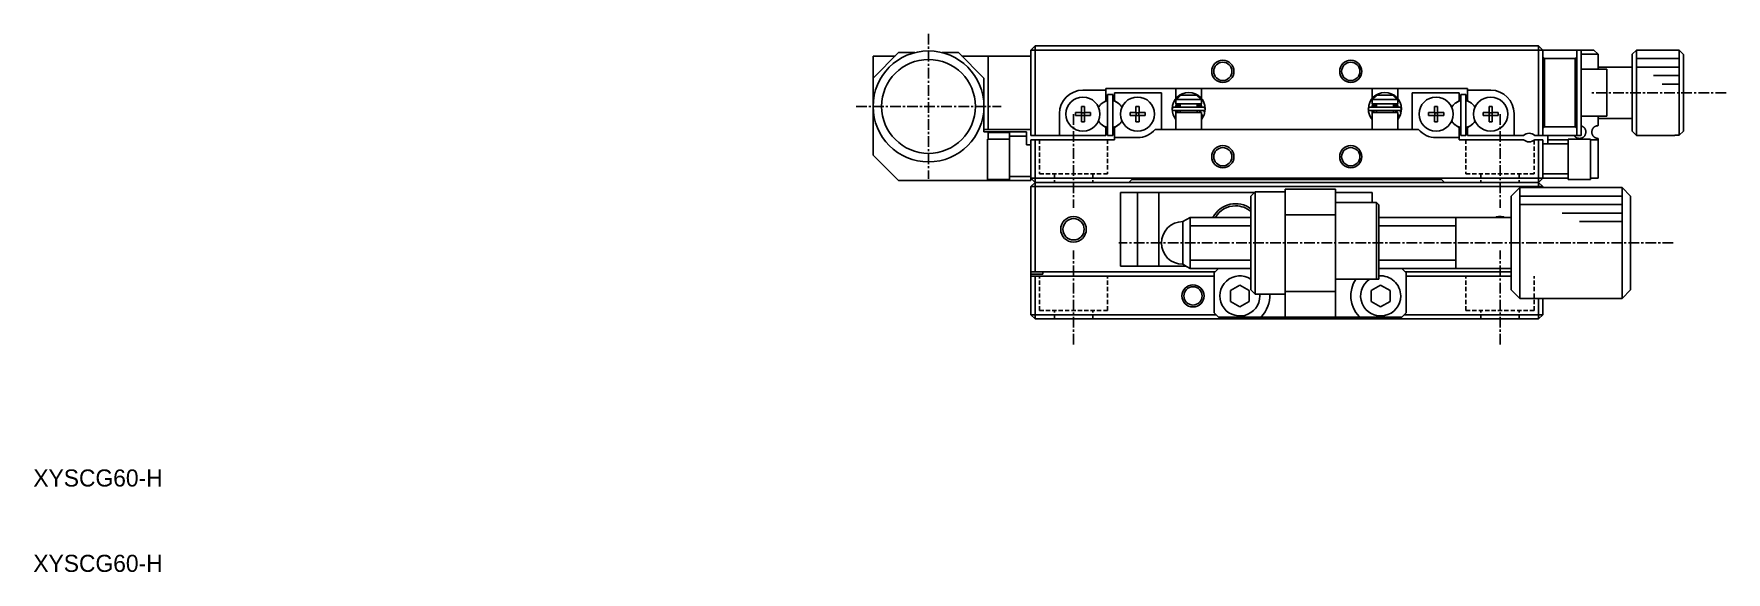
# Model space of a CAD drawing. Extents: x 10 to 405, y 10 to 242.
# Drawn here: x 10.1 to 208.4, y 10 to 73 of the extents above; entities that cross this region are included whole.
import ezdxf

# ---------------------------------------------------------------- set-up
doc = ezdxf.new("R2010")
doc.units = 0
doc.linetypes.add('CENTER', pattern=[2, 1.25, -0.25, 0.25, -0.25])
doc.linetypes.add('DASHED', pattern=[0.75, 0.5, -0.25])
doc.layers.get('0').update_dxf_attribs({"linetype": 'CONTINUOUS'})
doc.layers.add('CENTER', color=1, linetype='CENTER')
doc.styles.get("Standard").update_dxf_attribs({"font": 'FGP教科書体NT-M'})

msp = doc.modelspace()

# ---------------------------------------------------------------- linework, layer by layer
at = {"color": 7, "linetype": 'CONTINUOUS'}
for p, q in [((126.94, 71.13), (127.44, 71.63)), ((127.44, 71.13), (127.44, 71.63)), ((127.44, 71.63), (186.44, 71.63)), ((186.44, 71.13), (186.44, 71.63)), ((186.94, 71.13), (186.44, 71.63)), ((111.44, 70.83), (108.44, 67.83)), ((108.44, 67.83), (108.44, 70.43)), ((111.04, 70.43), (108.44, 70.43)), ((111.44, 70.83), (113.34, 70.83)), ((116.54, 70.83), (118.44, 70.83)), ((121.44, 67.83), (118.44, 70.83)), ((121.94, 70.43), (118.84, 70.43)), ((121.94, 70.43), (121.94, 61.83)), ((126.94, 70.43), (121.94, 70.43)), ((126.94, 71.13), (127.44, 71.13)), ((126.94, 61.13), (126.94, 71.13)), ((127.44, 71.13), (127.44, 61.13)), ((186.44, 71.13), (127.44, 71.13)), ((186.44, 61.13), (186.44, 71.13)), ((186.44, 71.13), (186.94, 71.13)), ((186.94, 71.13), (190.94, 71.13)), ((186.94, 71.13), (186.94, 61.13)), ((186.94, 70.33), (187.14, 70.13)), ((187.14, 70.13), (187.14, 62.13)), ((190.74, 70.13), (187.14, 70.13)), ((190.74, 70.13), (190.94, 70.33)), ((190.74, 62.13), (190.74, 70.13)), ((190.94, 71.13), (190.94, 70.33)), ((190.94, 71.13), (191.44, 71.13)), ((190.94, 70.33), (190.94, 70)), ((190.94, 70), (190.94, 70.33)), ((190.94, 69.13), (190.94, 70)), ((191.44, 71.13), (191.44, 69.13)), ((191.44, 71.13), (192.94, 71.13)), ((193.44, 70.63), (191.44, 70.63)), ((193.44, 70.63), (192.94, 71.13)), ((193.44, 70.63), (193.44, 68.88)), ((197.94, 71.13), (197.44, 70.63)), ((197.44, 61.63), (197.44, 70.63)), ((197.94, 71.13), (197.94, 61.13)), ((202.44, 71.13), (197.94, 71.13)), ((202.44, 71.13), (202.44, 71.11)), ((202.44, 71.11), (202.94, 71.11)), ((202.94, 61.14), (202.94, 71.11)), ((202.94, 71.11), (203.44, 70.61)), ((203.44, 70.61), (203.44, 61.64)), ((108.44, 67.83), (108.44, 64.53)), ((121.44, 64.53), (121.44, 67.83)), ((190.94, 69.13), (190.94, 63.13)), ((191.44, 63.13), (191.44, 69.13)), ((194.44, 68.88), (191.44, 68.88)), ((197.44, 69.13), (193.44, 69.13)), ((194.44, 63.38), (194.44, 68.88)), ((135.74, 66.43), (133.04, 66.43)), ((135.74, 66.63), (178.14, 66.63)), ((135.74, 66.63), (135.74, 66.43)), ((135.74, 66.43), (135.74, 65.18)), ((135.94, 65.93), (135.94, 61.13)), ((136.54, 65.93), (135.94, 65.93)), ((136.54, 61.13), (136.54, 65.93)), ((136.74, 65.18), (136.74, 66.13)), ((136.74, 66.13), (142.24, 66.13)), ((142.24, 61.83), (142.24, 66.13)), ((143.94, 66.63), (143.94, 65.46)), ((144, 65.33), (144.53, 65.83)), ((144.52, 65.83), (144.53, 65.83)), ((144.53, 65.83), (146.37, 65.83)), ((146.37, 65.83), (146.89, 65.33)), ((146.94, 65.46), (146.94, 66.63)), ((166.94, 66.63), (166.94, 65.46)), ((167, 65.33), (167.53, 65.83)), ((167.52, 65.83), (167.53, 65.83)), ((167.53, 65.83), (169.37, 65.83)), ((169.37, 65.83), (169.89, 65.33)), ((169.94, 65.46), (169.94, 66.63)), ((171.64, 61.83), (171.64, 66.13)), ((171.64, 66.13), (177.14, 66.13)), ((177.14, 65.18), (177.14, 66.13)), ((177.34, 65.93), (177.34, 61.13)), ((177.94, 65.93), (177.34, 65.93)), ((177.94, 61.13), (177.94, 65.93)), ((178.14, 66.63), (178.14, 66.43)), ((180.84, 66.43), (178.14, 66.43)), ((178.14, 65.18), (178.14, 66.43)), ((108.44, 64.53), (108.44, 58.83)), ((121.44, 61.53), (121.44, 64.53)), ((130.29, 63.68), (130.29, 61.13)), ((132.16, 63.81), (132.86, 63.81)), ((132.16, 63.45), (132.16, 63.81)), ((132.86, 64.51), (133.22, 64.51)), ((132.86, 63.81), (132.86, 64.51)), ((132.88, 63.79), (132.86, 63.81)), ((132.88, 63.46), (132.88, 63.79)), ((132.88, 63.79), (133.21, 63.79)), ((133.21, 63.79), (133.22, 63.81)), ((133.21, 63.79), (133.21, 63.46)), ((133.22, 64.51), (133.22, 63.81)), ((133.22, 63.81), (133.93, 63.81)), ((133.93, 63.81), (133.93, 63.45)), ((135.74, 65.18), (135.48, 65.03)), ((136.74, 65.18), (137.01, 65.03)), ((138.56, 63.81), (139.26, 63.81)), ((138.56, 63.45), (138.56, 63.81)), ((139.26, 64.51), (139.62, 64.51)), ((139.26, 63.81), (139.26, 64.51)), ((139.28, 63.79), (139.26, 63.81)), ((139.28, 63.46), (139.28, 63.79)), ((139.28, 63.79), (139.61, 63.79)), ((139.61, 63.79), (139.62, 63.81)), ((139.61, 63.79), (139.61, 63.46)), ((139.62, 64.51), (139.62, 63.81)), ((139.62, 63.81), (140.33, 63.81)), ((140.33, 63.81), (140.33, 63.45)), ((143.63, 63.52), (143.63, 63.52)), ((143.63, 63.52), (143.64, 63.52)), ((143.64, 63.52), (143.64, 63.52)), ((143.64, 63.52), (143.64, 63.51)), ((143.64, 63.51), (143.64, 63.51)), ((143.64, 63.51), (143.64, 63.51)), ((143.64, 63.51), (143.64, 63.51)), ((143.64, 63.51), (143.64, 63.51)), ((143.64, 63.51), (143.64, 63.51)), ((143.64, 63.51), (143.64, 63.51)), ((143.64, 63.51), (143.64, 63.5)), ((143.64, 63.5), (143.64, 63.5)), ((143.64, 63.5), (143.64, 63.5)), ((143.64, 63.5), (143.66, 63.46)), ((147.19, 64.42), (143.69, 64.42)), ((143.69, 64.03), (147.19, 64.03)), ((143.9, 64.42), (144.01, 64.83)), ((143.94, 63.83), (143.9, 64.03)), ((144, 65.33), (143.94, 65.33)), ((143.94, 65.33), (143.94, 64.83)), ((143.94, 64.83), (146.94, 64.83)), ((143.94, 64.83), (144.44, 64.83)), ((143.94, 64.64), (143.94, 64.64)), ((143.94, 64.64), (143.94, 64.64)), ((143.94, 64.64), (143.94, 64.64)), ((143.94, 64.64), (143.94, 64.64)), ((143.94, 64.64), (143.94, 64.64)), ((143.94, 64.64), (143.94, 64.64)), ((143.94, 64.64), (143.94, 64.64)), ((143.94, 64.64), (143.94, 64.64)), ((143.94, 64.64), (143.94, 64.63)), ((143.94, 64.63), (144.44, 64.63)), ((146.94, 63.83), (143.94, 63.83)), ((143.94, 63.83), (143.94, 61.83)), ((143.94, 63.81), (143.94, 63.83)), ((146.89, 65.33), (144, 65.33)), ((144.01, 63.84), (144.02, 63.85)), ((144.01, 63.83), (144.01, 63.84)), ((144.02, 63.86), (144.03, 63.88)), ((144.02, 63.85), (144.02, 63.86)), ((144.03, 63.88), (144.04, 63.89)), ((144.04, 63.89), (144.05, 63.9)), ((144.05, 63.9), (144.06, 63.91)), ((144.06, 63.93), (144.07, 63.94)), ((144.06, 63.91), (144.06, 63.93)), ((144.07, 63.94), (144.09, 63.95)), ((144.09, 63.95), (144.1, 63.96)), ((144.1, 63.96), (144.11, 63.97)), ((144.11, 63.97), (144.12, 63.98)), ((144.12, 63.98), (144.13, 63.98)), ((144.13, 63.98), (144.15, 63.99)), ((144.15, 63.99), (144.16, 64)), ((144.16, 64), (144.17, 64)), ((144.17, 64), (144.19, 64.01)), ((144.19, 64.01), (144.2, 64.02)), ((144.2, 64.02), (144.22, 64.02)), ((144.22, 64.02), (144.23, 64.02)), ((144.23, 64.02), (144.24, 64.03)), ((144.24, 64.03), (144.26, 64.03)), ((144.26, 64.03), (144.27, 64.03)), ((144.27, 64.03), (144.29, 64.03)), ((144.29, 64.03), (144.3, 64.03)), ((144.44, 64.83), (146.44, 64.83)), ((146.44, 64.83), (144.44, 64.83)), ((144.44, 64.83), (144.44, 64.42)), ((144.44, 64.03), (144.44, 63.83)), ((146.44, 64.83), (146.94, 64.83)), ((146.44, 64.42), (146.44, 64.83)), ((146.44, 64.63), (146.94, 64.63)), ((146.44, 63.83), (146.44, 64.03)), ((146.59, 64.03), (146.61, 64.03)), ((146.61, 64.03), (146.62, 64.03)), ((146.62, 64.03), (146.64, 64.03)), ((146.64, 64.03), (146.65, 64.02)), ((146.65, 64.02), (146.67, 64.02)), ((146.67, 64.02), (146.68, 64.02)), ((146.68, 64.02), (146.7, 64.01)), ((146.7, 64.01), (146.71, 64.01)), ((146.71, 64.01), (146.72, 64)), ((146.72, 64), (146.74, 63.99)), ((146.74, 63.99), (146.75, 63.99)), ((146.75, 63.99), (146.76, 63.98)), ((146.76, 63.98), (146.78, 63.97)), ((146.78, 63.97), (146.79, 63.96)), ((146.79, 63.96), (146.8, 63.95)), ((146.8, 63.95), (146.81, 63.94)), ((146.81, 63.94), (146.82, 63.93)), ((146.82, 63.93), (146.83, 63.92)), ((146.83, 63.92), (146.84, 63.91)), ((146.84, 63.91), (146.85, 63.9)), ((146.85, 63.9), (146.86, 63.88)), ((146.86, 63.88), (146.86, 63.87)), ((146.86, 63.87), (146.87, 63.86)), ((146.87, 63.86), (146.88, 63.84)), ((146.88, 64.83), (146.99, 64.42)), ((146.88, 63.84), (146.88, 63.83)), ((146.88, 63.83), (146.88, 63.83)), ((146.94, 65.33), (146.89, 65.33)), ((146.94, 65.46), (146.94, 65.46)), ((146.94, 64.83), (146.94, 65.33)), ((146.94, 64.63), (146.94, 64.64)), ((146.94, 64.64), (146.94, 64.64)), ((146.94, 64.64), (146.94, 64.64)), ((146.94, 64.64), (146.94, 64.64)), ((146.94, 64.64), (146.94, 64.64)), ((146.94, 61.83), (146.94, 63.83)), ((146.96, 63.55), (146.94, 63.56)), ((147.23, 63.45), (146.94, 63.55)), ((146.97, 63.55), (146.96, 63.55)), ((146.98, 63.54), (146.97, 63.55)), ((146.99, 63.54), (146.98, 63.54)), ((147.01, 63.53), (146.99, 63.54)), ((147.02, 63.52), (147.01, 63.53)), ((147.04, 63.52), (147.02, 63.52)), ((147.05, 63.51), (147.04, 63.52)), ((147.06, 63.5), (147.05, 63.51)), ((147.08, 63.5), (147.06, 63.5)), ((147.09, 63.49), (147.08, 63.5)), ((147.11, 63.49), (147.09, 63.49)), ((147.12, 63.48), (147.11, 63.49)), ((147.13, 63.48), (147.12, 63.48)), ((147.22, 64.02), (147.22, 64.03)), ((147.24, 63.99), (147.22, 64.02)), ((147.23, 63.46), (147.25, 63.49)), ((147.25, 63.96), (147.24, 63.99)), ((147.25, 63.51), (147.39, 64.2)), ((147.26, 63.93), (147.25, 63.96)), ((147.25, 63.49), (147.26, 63.52)), ((147.27, 63.9), (147.26, 63.93)), ((147.26, 63.52), (147.27, 63.56)), ((147.28, 63.86), (147.27, 63.9)), ((147.27, 63.59), (147.28, 63.62)), ((147.27, 63.56), (147.27, 63.59)), ((147.28, 63.83), (147.28, 63.86)), ((147.29, 63.79), (147.28, 63.83)), ((147.28, 63.66), (147.29, 63.69)), ((147.28, 63.62), (147.28, 63.66)), ((147.29, 63.76), (147.29, 63.79)), ((147.29, 63.73), (147.29, 63.76)), ((147.29, 63.69), (147.29, 63.73)), ((166.63, 63.52), (166.63, 63.52)), ((166.63, 63.52), (166.64, 63.52)), ((166.64, 63.52), (166.64, 63.52)), ((166.64, 63.52), (166.64, 63.51)), ((166.64, 63.51), (166.64, 63.51)), ((166.64, 63.51), (166.64, 63.51)), ((166.64, 63.51), (166.64, 63.51)), ((166.64, 63.51), (166.64, 63.51)), ((166.64, 63.51), (166.64, 63.51)), ((166.64, 63.51), (166.64, 63.51)), ((166.64, 63.51), (166.64, 63.5)), ((166.64, 63.5), (166.64, 63.5)), ((166.64, 63.5), (166.64, 63.5)), ((166.64, 63.5), (166.66, 63.46)), ((170.19, 64.42), (166.69, 64.42)), ((166.69, 64.03), (170.19, 64.03)), ((166.9, 64.42), (167.01, 64.83)), ((166.94, 63.83), (166.9, 64.03)), ((167, 65.33), (166.94, 65.33)), ((166.94, 65.33), (166.94, 64.83)), ((166.94, 64.83), (169.94, 64.83)), ((166.94, 64.83), (167.44, 64.83)), ((166.94, 64.64), (166.94, 64.64)), ((166.94, 64.64), (166.94, 64.64)), ((166.94, 64.64), (166.94, 64.64)), ((166.94, 64.64), (166.94, 64.64)), ((166.94, 64.64), (166.94, 64.64)), ((166.94, 64.64), (166.94, 64.64)), ((166.94, 64.64), (166.94, 64.64)), ((166.94, 64.64), (166.94, 64.64)), ((166.94, 64.64), (166.94, 64.63)), ((166.94, 64.63), (167.44, 64.63)), ((169.94, 63.83), (166.94, 63.83)), ((166.94, 63.83), (166.94, 61.83)), ((166.94, 63.81), (166.94, 63.83)), ((169.89, 65.33), (167, 65.33)), ((167.01, 63.84), (167.02, 63.85)), ((167.01, 63.83), (167.01, 63.84)), ((167.02, 63.86), (167.03, 63.88)), ((167.02, 63.85), (167.02, 63.86)), ((167.03, 63.88), (167.04, 63.89)), ((167.04, 63.89), (167.05, 63.9)), ((167.05, 63.9), (167.06, 63.91)), ((167.06, 63.93), (167.07, 63.94)), ((167.06, 63.91), (167.06, 63.93)), ((167.07, 63.94), (167.09, 63.95)), ((167.09, 63.95), (167.1, 63.96)), ((167.1, 63.96), (167.11, 63.97)), ((167.11, 63.97), (167.12, 63.98)), ((167.12, 63.98), (167.13, 63.98)), ((167.13, 63.98), (167.15, 63.99)), ((167.15, 63.99), (167.16, 64)), ((167.16, 64), (167.17, 64)), ((167.17, 64), (167.19, 64.01)), ((167.19, 64.01), (167.2, 64.02)), ((167.2, 64.02), (167.22, 64.02)), ((167.22, 64.02), (167.23, 64.02)), ((167.23, 64.02), (167.24, 64.03)), ((167.24, 64.03), (167.26, 64.03)), ((167.26, 64.03), (167.27, 64.03)), ((167.27, 64.03), (167.29, 64.03)), ((167.29, 64.03), (167.3, 64.03)), ((169.44, 64.83), (167.44, 64.83)), ((167.44, 64.83), (169.44, 64.83)), ((167.44, 64.83), (167.44, 64.42)), ((167.44, 64.03), (167.44, 63.83)), ((169.44, 64.83), (169.94, 64.83)), ((169.44, 64.42), (169.44, 64.83)), ((169.44, 64.63), (169.94, 64.63)), ((169.44, 63.83), (169.44, 64.03)), ((169.59, 64.03), (169.61, 64.03)), ((169.61, 64.03), (169.62, 64.03)), ((169.62, 64.03), (169.64, 64.03)), ((169.64, 64.03), (169.65, 64.02)), ((169.65, 64.02), (169.67, 64.02)), ((169.67, 64.02), (169.68, 64.02)), ((169.68, 64.02), (169.7, 64.01)), ((169.7, 64.01), (169.71, 64.01)), ((169.71, 64.01), (169.72, 64)), ((169.72, 64), (169.74, 63.99)), ((169.74, 63.99), (169.75, 63.99)), ((169.75, 63.99), (169.76, 63.98)), ((169.76, 63.98), (169.78, 63.97)), ((169.78, 63.97), (169.79, 63.96)), ((169.79, 63.96), (169.8, 63.95)), ((169.8, 63.95), (169.81, 63.94)), ((169.81, 63.94), (169.82, 63.93)), ((169.82, 63.93), (169.83, 63.92)), ((169.83, 63.92), (169.84, 63.91)), ((169.84, 63.91), (169.85, 63.9)), ((169.85, 63.9), (169.86, 63.88)), ((169.86, 63.88), (169.86, 63.87)), ((169.86, 63.87), (169.87, 63.86)), ((169.87, 63.86), (169.88, 63.84)), ((169.88, 64.83), (169.99, 64.42)), ((169.88, 63.84), (169.88, 63.83)), ((169.88, 63.83), (169.88, 63.83)), ((169.94, 65.33), (169.89, 65.33)), ((169.94, 65.46), (169.94, 65.46)), ((169.94, 64.83), (169.94, 65.33)), ((169.94, 64.63), (169.94, 64.64)), ((169.94, 64.64), (169.94, 64.64)), ((169.94, 64.64), (169.94, 64.64)), ((169.94, 64.64), (169.94, 64.64)), ((169.94, 64.64), (169.94, 64.64)), ((169.94, 61.83), (169.94, 63.83)), ((169.96, 63.55), (169.94, 63.56)), ((170.23, 63.45), (169.94, 63.55)), ((169.97, 63.55), (169.96, 63.55)), ((169.98, 63.54), (169.97, 63.55)), ((169.99, 63.54), (169.98, 63.54)), ((170.01, 63.53), (169.99, 63.54)), ((170.02, 63.52), (170.01, 63.53)), ((170.04, 63.52), (170.02, 63.52)), ((170.05, 63.51), (170.04, 63.52)), ((170.06, 63.5), (170.05, 63.51)), ((170.08, 63.5), (170.06, 63.5)), ((170.09, 63.49), (170.08, 63.5)), ((170.11, 63.49), (170.09, 63.49)), ((170.12, 63.48), (170.11, 63.49)), ((170.13, 63.48), (170.12, 63.48)), ((170.22, 64.02), (170.22, 64.03)), ((170.24, 63.99), (170.22, 64.02)), ((170.23, 63.46), (170.25, 63.49)), ((170.25, 63.96), (170.24, 63.99)), ((170.25, 63.51), (170.39, 64.2)), ((170.26, 63.93), (170.25, 63.96)), ((170.25, 63.49), (170.26, 63.52)), ((170.27, 63.9), (170.26, 63.93)), ((170.26, 63.52), (170.27, 63.56)), ((170.28, 63.86), (170.27, 63.9)), ((170.27, 63.59), (170.28, 63.62)), ((170.27, 63.56), (170.27, 63.59)), ((170.28, 63.83), (170.28, 63.86)), ((170.29, 63.79), (170.28, 63.83)), ((170.28, 63.66), (170.29, 63.69)), ((170.28, 63.62), (170.28, 63.66)), ((170.29, 63.76), (170.29, 63.79)), ((170.29, 63.73), (170.29, 63.76)), ((170.29, 63.69), (170.29, 63.73)), ((173.56, 63.81), (174.26, 63.81)), ((173.56, 63.45), (173.56, 63.81)), ((174.26, 64.51), (174.62, 64.51)), ((174.26, 63.81), (174.26, 64.51)), ((174.28, 63.79), (174.26, 63.81)), ((174.28, 63.46), (174.28, 63.79)), ((174.28, 63.79), (174.61, 63.79)), ((174.61, 63.79), (174.62, 63.81)), ((174.61, 63.79), (174.61, 63.46)), ((174.62, 64.51), (174.62, 63.81)), ((174.62, 63.81), (175.33, 63.81)), ((175.33, 63.81), (175.33, 63.45)), ((177.14, 65.18), (176.88, 65.03)), ((178.14, 65.18), (178.41, 65.03)), ((179.96, 63.81), (180.66, 63.81)), ((179.96, 63.45), (179.96, 63.81)), ((180.66, 64.51), (181.02, 64.51)), ((180.66, 63.81), (180.66, 64.51)), ((180.68, 63.79), (180.66, 63.81)), ((180.68, 63.46), (180.68, 63.79)), ((180.68, 63.79), (181.01, 63.79)), ((181.01, 63.79), (181.02, 63.81)), ((181.01, 63.79), (181.01, 63.46)), ((181.02, 64.51), (181.02, 63.81)), ((181.02, 63.81), (181.73, 63.81)), ((181.73, 63.81), (181.73, 63.45)), ((183.59, 61.13), (183.59, 63.68)), ((121.94, 61.83), (121.44, 61.83)), ((121.94, 61.53), (121.44, 61.53)), ((126.94, 61.83), (121.94, 61.83)), ((121.94, 61.48), (121.94, 61.53)), ((121.94, 61.53), (124.44, 61.53)), ((124.44, 61.53), (126.44, 61.53)), ((124.44, 61.03), (124.44, 61.53)), ((126.44, 61.53), (126.44, 61.03)), ((132.86, 63.45), (132.16, 63.45)), ((132.88, 63.46), (132.86, 63.45)), ((132.86, 62.74), (132.86, 63.45)), ((133.22, 62.74), (132.86, 62.74)), ((133.21, 63.46), (132.88, 63.46)), ((133.21, 63.46), (133.22, 63.45)), ((133.22, 63.45), (133.22, 62.74)), ((133.93, 63.45), (133.22, 63.45)), ((135.48, 62.22), (135.74, 62.07)), ((135.74, 62.07), (135.74, 61.13)), ((137.01, 62.22), (136.74, 62.07)), ((136.74, 60.88), (136.74, 62.07)), ((139.26, 63.45), (138.56, 63.45)), ((139.28, 63.46), (139.26, 63.45)), ((139.26, 62.74), (139.26, 63.45)), ((139.62, 62.74), (139.26, 62.74)), ((139.61, 63.46), (139.28, 63.46)), ((139.61, 63.46), (139.62, 63.45)), ((139.62, 63.45), (139.62, 62.74)), ((140.33, 63.45), (139.62, 63.45)), ((144.37, 61.83), (141.52, 61.83)), ((143.66, 63.46), (143.66, 63.46)), ((143.66, 63.46), (143.66, 63.46)), ((143.66, 63.46), (143.66, 63.46)), ((143.66, 63.46), (143.66, 63.46)), ((143.66, 63.46), (143.67, 63.43)), ((146.52, 61.83), (144.37, 61.83)), ((167.37, 61.83), (146.52, 61.83)), ((146.95, 62.99), (147.23, 63.46)), ((147.15, 63.47), (147.13, 63.48)), ((147.16, 63.47), (147.15, 63.47)), ((147.17, 63.47), (147.16, 63.47)), ((147.18, 63.46), (147.17, 63.47)), ((147.19, 63.46), (147.18, 63.46)), ((147.2, 63.46), (147.19, 63.46)), ((147.21, 63.46), (147.2, 63.46)), ((147.22, 63.46), (147.21, 63.46)), ((147.21, 63.46), (147.21, 63.46)), ((147.23, 63.46), (147.22, 63.46)), ((147.22, 63.46), (147.22, 63.46)), ((147.22, 63.43), (147.23, 63.45)), ((147.23, 63.46), (147.23, 63.46)), ((147.23, 63.46), (147.23, 63.46)), ((147.23, 63.46), (147.23, 63.46)), ((166.66, 63.46), (166.66, 63.46)), ((166.66, 63.46), (166.66, 63.46)), ((166.66, 63.46), (166.66, 63.46)), ((166.66, 63.46), (166.66, 63.46)), ((166.66, 63.46), (166.67, 63.44)), ((169.52, 61.83), (167.37, 61.83)), ((172.37, 61.83), (169.52, 61.83)), ((169.95, 62.99), (170.23, 63.46)), ((170.15, 63.47), (170.13, 63.48)), ((170.16, 63.47), (170.15, 63.47)), ((170.17, 63.47), (170.16, 63.47)), ((170.18, 63.46), (170.17, 63.47)), ((170.19, 63.46), (170.18, 63.46)), ((170.2, 63.46), (170.19, 63.46)), ((170.21, 63.46), (170.2, 63.46)), ((170.22, 63.46), (170.21, 63.46)), ((170.21, 63.46), (170.21, 63.46)), ((170.23, 63.46), (170.22, 63.46)), ((170.22, 63.46), (170.22, 63.46)), ((170.23, 63.46), (170.23, 63.46)), ((170.23, 63.46), (170.23, 63.46)), ((170.23, 63.46), (170.23, 63.46)), ((170.23, 63.45), (170.23, 63.45)), ((174.26, 63.45), (173.56, 63.45)), ((174.28, 63.46), (174.26, 63.45)), ((174.26, 62.74), (174.26, 63.45)), ((174.62, 62.74), (174.26, 62.74)), ((174.61, 63.46), (174.28, 63.46)), ((174.61, 63.46), (174.62, 63.45)), ((174.62, 63.45), (174.62, 62.74)), ((175.33, 63.45), (174.62, 63.45)), ((176.88, 62.22), (177.14, 62.07)), ((177.14, 60.88), (177.14, 62.07)), ((178.41, 62.22), (178.14, 62.07)), ((178.14, 61.13), (178.14, 62.07)), ((180.66, 63.45), (179.96, 63.45)), ((180.68, 63.46), (180.66, 63.45)), ((180.66, 62.74), (180.66, 63.45)), ((181.02, 62.74), (180.66, 62.74)), ((181.01, 63.46), (180.68, 63.46)), ((181.01, 63.46), (181.02, 63.45)), ((181.02, 63.45), (181.02, 62.74)), ((181.73, 63.45), (181.02, 63.45)), ((187.14, 62.13), (186.94, 61.93)), ((187.14, 62.13), (190.74, 62.13)), ((190.94, 61.93), (190.74, 62.13)), ((190.94, 62.25), (190.94, 63.13)), ((190.94, 62.25), (190.94, 61.93)), ((190.94, 61.93), (190.94, 62.25)), ((190.94, 61.93), (190.94, 61.13)), ((191.44, 63.38), (194.44, 63.38)), ((191.44, 63.13), (191.44, 61.13)), ((191.44, 62.25), (191.47, 62.24)), ((191.47, 62.24), (191.5, 62.23)), ((191.5, 62.23), (191.52, 62.22)), ((191.52, 62.22), (191.54, 62.21)), ((191.54, 62.21), (191.57, 62.2)), ((191.57, 62.2), (191.59, 62.19)), ((191.59, 62.19), (191.61, 62.18)), ((191.61, 62.18), (191.63, 62.17)), ((191.63, 62.17), (191.66, 62.15)), ((191.66, 62.15), (191.68, 62.14)), ((191.68, 62.14), (191.7, 62.12)), ((191.7, 62.12), (191.72, 62.11)), ((191.72, 62.11), (191.75, 62.08)), ((191.75, 62.08), (191.77, 62.06)), ((191.77, 62.06), (191.79, 62.04)), ((191.79, 62.04), (191.81, 62.02)), ((191.81, 62.02), (191.82, 62)), ((191.82, 62), (191.84, 61.98)), ((191.84, 61.98), (191.86, 61.96)), ((191.86, 61.96), (191.88, 61.93)), ((191.88, 61.93), (191.9, 61.9)), ((191.9, 61.9), (191.91, 61.87)), ((191.91, 61.87), (191.92, 61.84)), ((191.92, 61.84), (191.94, 61.82)), ((191.94, 61.82), (191.95, 61.79)), ((191.95, 61.79), (191.96, 61.76)), ((191.96, 61.76), (191.97, 61.73)), ((191.97, 61.73), (191.98, 61.69)), ((191.98, 61.69), (191.98, 61.65)), ((191.98, 61.65), (191.99, 61.61)), ((191.99, 61.61), (191.99, 61.58)), ((191.99, 61.58), (191.99, 61.55)), ((191.99, 61.55), (191.99, 61.5)), ((191.99, 61.5), (191.99, 61.46)), ((192.69, 61.52), (192.7, 61.56)), ((192.7, 61.49), (192.69, 61.52)), ((192.7, 61.63), (192.71, 61.67)), ((192.7, 61.6), (192.7, 61.63)), ((192.7, 61.56), (192.7, 61.6)), ((192.71, 61.67), (192.72, 61.7)), ((192.72, 61.73), (192.73, 61.76)), ((192.72, 61.7), (192.72, 61.73)), ((192.73, 61.76), (192.74, 61.79)), ((192.74, 61.79), (192.75, 61.81)), ((192.75, 61.81), (192.76, 61.84)), ((192.76, 61.84), (192.78, 61.87)), ((192.78, 61.87), (192.79, 61.89)), ((192.79, 61.89), (192.81, 61.92)), ((192.81, 61.92), (192.83, 61.95)), ((192.83, 61.95), (192.84, 61.98)), ((192.84, 61.98), (192.87, 62)), ((192.87, 62), (192.88, 62.02)), ((192.88, 62.02), (192.91, 62.05)), ((192.91, 62.05), (192.93, 62.07)), ((192.93, 62.07), (192.95, 62.09)), ((192.95, 62.09), (192.97, 62.1)), ((192.97, 62.1), (192.99, 62.12)), ((192.99, 62.12), (193.01, 62.14)), ((193.01, 62.14), (193.04, 62.16)), ((193.04, 62.16), (193.06, 62.17)), ((193.06, 62.17), (193.08, 62.18)), ((193.08, 62.18), (193.1, 62.19)), ((193.1, 62.19), (193.12, 62.2)), ((193.12, 62.2), (193.15, 62.21)), ((193.15, 62.21), (193.17, 62.22)), ((193.17, 62.22), (193.2, 62.23)), ((193.2, 62.23), (193.22, 62.24)), ((193.22, 62.24), (193.25, 62.25)), ((193.25, 62.25), (193.28, 62.26)), ((193.28, 62.26), (193.31, 62.26)), ((193.31, 62.26), (193.34, 62.27)), ((193.34, 62.27), (193.38, 62.27)), ((193.38, 62.27), (193.41, 62.27)), ((193.41, 62.27), (193.44, 62.28)), ((193.44, 62.28), (193.44, 63.38)), ((193.44, 63.13), (197.44, 63.13)), ((197.44, 61.63), (197.94, 61.13)), ((203.44, 61.64), (202.94, 61.14)), ((121.84, 60.68), (121.84, 58.33)), ((124.44, 60.68), (121.84, 60.68)), ((124.44, 61.48), (121.94, 61.48)), ((121.94, 60.68), (121.94, 61.48)), ((126.44, 61.03), (124.44, 61.03)), ((124.44, 56.33), (124.44, 61.03)), ((126.44, 61.03), (126.44, 60.03)), ((126.44, 60.03), (126.94, 60.03)), ((127.44, 61.13), (126.94, 61.13)), ((126.94, 56.13), (126.94, 60.63)), ((127.44, 60.63), (126.94, 60.63)), ((127.44, 61.13), (130.29, 61.13)), ((127.44, 60.63), (127.44, 56.13)), ((136.74, 60.63), (127.44, 60.63)), ((130.29, 61.13), (135.74, 61.13)), ((136.54, 61.13), (135.94, 61.13)), ((136.74, 60.88), (136.74, 60.63)), ((139.44, 60.88), (136.74, 60.88)), ((177.14, 60.88), (174.44, 60.88)), ((177.14, 60.63), (177.14, 60.88)), ((184.68, 60.63), (177.14, 60.63)), ((177.94, 61.13), (177.34, 61.13)), ((178.14, 61.13), (183.59, 61.13)), ((183.59, 61.13), (184.68, 61.13)), ((186.01, 61.13), (186.44, 61.13)), ((186.44, 60.63), (186.01, 60.63)), ((186.94, 61.13), (186.44, 61.13)), ((186.44, 56.13), (186.44, 60.63)), ((186.94, 60.63), (186.44, 60.63)), ((190.94, 61.13), (186.94, 61.13)), ((186.94, 60.63), (186.94, 56.13)), ((187.54, 60.13), (186.94, 60.13)), ((187.54, 60.63), (187.54, 61.13)), ((187.54, 60.13), (187.54, 60.63)), ((187.54, 60.63), (189.94, 60.63)), ((189.94, 60.13), (187.54, 60.13)), ((189.94, 60.68), (189.94, 60.63)), ((192.54, 60.68), (189.94, 60.68)), ((189.94, 60.13), (189.94, 60.63)), ((189.94, 56.63), (189.94, 60.13)), ((190.62, 61.12), (190.61, 61.13)), ((190.64, 61.08), (190.62, 61.12)), ((190.67, 61.04), (190.64, 61.08)), ((190.71, 61), (190.67, 61.04)), ((190.74, 60.97), (190.71, 61)), ((190.78, 60.94), (190.74, 60.97)), ((190.82, 60.91), (190.78, 60.94)), ((190.85, 60.89), (190.82, 60.91)), ((190.88, 60.87), (190.85, 60.89)), ((190.91, 60.86), (190.88, 60.87)), ((190.93, 60.84), (190.91, 60.86)), ((190.96, 60.83), (190.93, 60.84)), ((191.44, 61.13), (190.94, 61.13)), ((190.98, 60.82), (190.96, 60.83)), ((191.01, 60.81), (190.98, 60.82)), ((191.03, 60.81), (191.01, 60.81)), ((191.05, 60.8), (191.03, 60.81)), ((191.07, 60.8), (191.05, 60.8)), ((191.09, 60.79), (191.07, 60.8)), ((191.1, 60.79), (191.09, 60.79)), ((191.12, 60.79), (191.1, 60.79)), ((191.14, 60.78), (191.12, 60.79)), ((191.16, 60.78), (191.14, 60.78)), ((191.17, 60.78), (191.16, 60.78)), ((191.18, 60.78), (191.17, 60.78)), ((191.19, 60.78), (191.18, 60.78)), ((191.21, 60.78), (191.19, 60.78)), ((191.22, 60.78), (191.21, 60.78)), ((191.23, 60.78), (191.22, 60.78)), ((191.25, 60.78), (191.23, 60.78)), ((191.26, 60.78), (191.25, 60.78)), ((191.27, 60.78), (191.26, 60.78)), ((191.28, 60.78), (191.27, 60.78)), ((191.29, 60.78), (191.28, 60.78)), ((191.3, 60.78), (191.29, 60.78)), ((191.31, 60.78), (191.3, 60.78)), ((191.33, 60.78), (191.31, 60.78)), ((191.34, 60.78), (191.33, 60.78)), ((191.36, 60.78), (191.34, 60.78)), ((191.37, 60.79), (191.36, 60.78)), ((191.39, 60.79), (191.37, 60.79)), ((191.4, 60.79), (191.39, 60.79)), ((191.41, 60.79), (191.4, 60.79)), ((191.43, 60.8), (191.41, 60.79)), ((191.44, 60.8), (191.43, 60.8)), ((191.47, 60.81), (191.44, 60.8)), ((191.5, 60.82), (191.47, 60.81)), ((191.52, 60.83), (191.5, 60.82)), ((191.54, 60.83), (191.52, 60.83)), ((191.55, 60.84), (191.54, 60.83)), ((191.59, 60.86), (191.55, 60.84)), ((191.62, 60.87), (191.59, 60.86)), ((191.65, 60.89), (191.62, 60.87)), ((191.68, 60.91), (191.65, 60.89)), ((191.72, 60.94), (191.68, 60.91)), ((191.76, 60.98), (191.72, 60.94)), ((191.79, 61.01), (191.76, 60.98)), ((191.83, 61.05), (191.79, 61.01)), ((191.86, 61.09), (191.83, 61.05)), ((191.88, 61.13), (191.86, 61.09)), ((191.91, 61.18), (191.88, 61.13)), ((191.93, 61.22), (191.91, 61.18)), ((191.95, 61.26), (191.93, 61.22)), ((191.96, 61.3), (191.95, 61.26)), ((191.97, 61.34), (191.96, 61.3)), ((191.98, 61.38), (191.97, 61.34)), ((191.99, 61.42), (191.98, 61.38)), ((191.99, 61.46), (191.99, 61.42)), ((192.54, 55.98), (192.54, 60.68)), ((192.54, 60.63), (193.44, 60.63)), ((192.7, 61.47), (192.7, 61.49)), ((192.7, 61.43), (192.7, 61.47)), ((192.71, 61.39), (192.7, 61.43)), ((192.71, 61.36), (192.71, 61.39)), ((192.73, 61.31), (192.71, 61.36)), ((192.74, 61.26), (192.73, 61.31)), ((192.76, 61.21), (192.74, 61.26)), ((192.78, 61.17), (192.76, 61.21)), ((192.81, 61.13), (192.78, 61.17)), ((192.83, 61.09), (192.81, 61.13)), ((192.86, 61.05), (192.83, 61.09)), ((192.89, 61.02), (192.86, 61.05)), ((192.92, 60.99), (192.89, 61.02)), ((192.96, 60.95), (192.92, 60.99)), ((192.99, 60.93), (192.96, 60.95)), ((193.03, 60.9), (192.99, 60.93)), ((193.07, 60.87), (193.03, 60.9)), ((193.11, 60.85), (193.07, 60.87)), ((193.14, 60.84), (193.11, 60.85)), ((193.17, 60.83), (193.14, 60.84)), ((193.2, 60.82), (193.17, 60.83)), ((193.22, 60.81), (193.2, 60.82)), ((193.24, 60.8), (193.22, 60.81)), ((193.26, 60.8), (193.24, 60.8)), ((193.28, 60.79), (193.26, 60.8)), ((193.29, 60.79), (193.28, 60.79)), ((193.31, 60.79), (193.29, 60.79)), ((193.33, 60.78), (193.31, 60.79)), ((193.35, 60.78), (193.33, 60.78)), ((193.36, 60.78), (193.35, 60.78)), ((193.37, 60.78), (193.36, 60.78)), ((193.39, 60.78), (193.37, 60.78)), ((193.4, 60.78), (193.39, 60.78)), ((193.41, 60.78), (193.4, 60.78)), ((193.42, 60.78), (193.41, 60.78)), ((193.43, 60.78), (193.42, 60.78)), ((193.44, 60.78), (193.43, 60.78)), ((193.44, 60.63), (193.44, 60.78)), ((193.44, 60.63), (193.44, 56.13)), ((197.94, 61.13), (202.44, 61.13)), ((202.44, 61.14), (202.44, 61.13)), ((202.94, 61.14), (202.44, 61.14)), ((108.44, 58.83), (111.44, 55.83)), ((121.84, 58.33), (121.84, 55.98)), ((111.44, 55.83), (121.94, 55.83)), ((121.84, 55.98), (124.44, 55.98)), ((121.94, 55.89), (121.94, 55.98)), ((121.94, 55.89), (124.44, 55.89)), ((121.94, 55.83), (121.94, 55.89)), ((124.44, 55.83), (121.94, 55.83)), ((124.44, 56.33), (126.94, 56.33)), ((124.44, 55.83), (124.44, 56.33)), ((126.94, 55.83), (124.44, 55.83)), ((126.94, 56.13), (126.94, 55.83)), ((127.44, 56.13), (126.94, 56.13)), ((127.44, 55.63), (126.94, 56.13)), ((127.44, 55.63), (126.94, 55.13)), ((127.44, 56.13), (186.44, 56.13)), ((127.44, 55.63), (127.44, 56.13)), ((127.44, 55.63), (127.44, 55.13)), ((127.44, 55.63), (186.44, 55.63)), ((138.44, 55.63), (127.44, 55.63)), ((138.44, 55.63), (138.79, 55.98)), ((138.79, 55.98), (175.09, 55.98)), ((175.09, 55.98), (175.44, 55.63)), ((186.44, 55.63), (175.44, 55.63)), ((186.94, 56.13), (186.44, 56.13)), ((186.94, 56.13), (186.44, 55.63)), ((186.44, 56.13), (186.44, 55.63)), ((186.44, 55.13), (186.44, 55.63)), ((186.94, 55.13), (186.44, 55.63)), ((186.94, 56.63), (189.94, 56.63)), ((189.94, 56.13), (186.94, 56.13)), ((189.94, 56.13), (189.94, 56.63)), ((189.94, 56.13), (189.94, 55.98)), ((189.94, 55.98), (192.54, 55.98)), ((193.44, 56.13), (192.54, 56.13)), ((126.94, 45.13), (126.94, 55.13)), ((126.94, 55.13), (127.44, 55.13)), ((127.44, 55.13), (127.44, 45.13)), ((186.44, 55.13), (127.44, 55.13)), ((137.44, 45.83), (137.44, 54.43)), ((137.44, 54.43), (139.44, 54.43)), ((139.44, 54.43), (139.44, 45.83)), ((141.94, 54.43), (139.44, 54.43)), ((141.94, 45.83), (141.94, 54.43)), ((141.94, 54.43), (153.14, 54.43)), ((153.24, 54.53), (152.74, 54.03)), ((152.74, 43.03), (152.74, 54.03)), ((153.24, 54.53), (153.24, 42.53)), ((156.74, 54.53), (153.24, 54.53)), ((156.74, 54.83), (162.64, 54.83)), ((156.74, 51.83), (156.74, 54.83)), ((162.64, 54.83), (162.64, 51.83)), ((162.64, 54.43), (166.94, 54.43)), ((166.94, 54.43), (166.94, 53.28)), ((184.24, 55.03), (183.24, 54.03)), ((183.24, 48.48), (183.24, 54.03)), ((184.24, 55.03), (184.24, 48.47)), ((196.24, 55.03), (184.24, 55.03)), ((186.44, 55.03), (186.44, 55.13)), ((186.44, 55.13), (186.94, 55.13)), ((186.94, 55.13), (186.94, 55.03)), ((196.24, 42.03), (196.24, 55.03)), ((197.24, 54.03), (196.24, 55.03)), ((197.24, 54.03), (197.24, 43.03)), ((162.64, 51.83), (156.74, 51.83)), ((156.74, 42.83), (156.74, 51.83)), ((167.44, 53.28), (162.64, 53.28)), ((162.64, 51.83), (162.64, 42.83)), ((167.44, 44.28), (167.44, 53.28)), ((167.74, 52.98), (167.44, 53.28)), ((167.74, 52.98), (167.74, 44.28)), ((145.18, 51.28), (144.74, 51.03)), ((144.74, 48.5), (144.74, 51.03)), ((145.61, 51.53), (145.18, 51.28)), ((145.61, 51.53), (145.61, 48.5)), ((152.74, 51.53), (145.61, 51.53)), ((176.74, 51.53), (167.74, 51.53)), ((176.74, 48.6), (176.74, 51.53)), ((183.24, 51.53), (176.74, 51.53)), ((176.74, 51.53), (176.74, 51.53)), ((176.75, 51.53), (176.74, 51.53)), ((144.74, 46.03), (144.74, 48.5)), ((145.61, 48.5), (145.61, 45.53)), ((176.74, 48.53), (176.74, 48.6)), ((176.74, 48.4), (176.74, 48.53)), ((176.74, 45.53), (176.74, 48.4)), ((183.24, 43.03), (183.24, 48.48)), ((184.24, 48.47), (184.24, 42.03)), ((139.44, 45.83), (137.44, 45.83)), ((139.44, 45.83), (141.94, 45.83)), ((145.09, 45.83), (141.94, 45.83)), ((144.74, 46.03), (145.18, 45.78)), ((145.18, 45.78), (145.61, 45.53)), ((127.44, 45.13), (126.94, 45.13)), ((126.94, 45.13), (126.94, 44.88)), ((128.34, 44.88), (126.94, 44.88)), ((126.94, 44.63), (126.94, 44.88)), ((126.94, 40.13), (126.94, 44.63)), ((127.44, 44.63), (126.94, 44.63)), ((127.44, 45.13), (148.54, 45.13)), ((127.44, 44.63), (127.44, 40.13)), ((148.44, 44.63), (127.44, 44.63)), ((128.34, 44.88), (128.34, 45.13)), ((145.61, 45.53), (152.74, 45.53)), ((148.94, 45.53), (148.44, 45.03)), ((148.44, 40.33), (148.44, 45.03)), ((148.94, 45.53), (152.74, 45.53)), ((167.44, 44.28), (162.64, 44.28)), ((167.74, 44.28), (167.44, 44.28)), ((170.44, 45.53), (167.74, 45.53)), ((167.74, 45.53), (176.74, 45.53)), ((170.94, 45.03), (170.44, 45.53)), ((170.84, 45.13), (183.24, 45.13)), ((170.94, 40.33), (170.94, 45.03)), ((183.24, 44.63), (170.94, 44.63)), ((176.74, 45.53), (176.74, 45.53)), ((176.74, 45.53), (183.24, 45.53)), ((176.74, 45.53), (176.75, 45.53)), ((150.34, 42.96), (151.44, 43.6)), ((150.34, 41.69), (150.34, 42.96)), ((151.44, 41.06), (150.34, 41.69)), ((151.44, 43.6), (152.54, 42.96)), ((152.54, 41.69), (151.44, 41.06)), ((152.54, 42.96), (152.54, 41.69)), ((152.74, 43.03), (153.24, 42.53)), ((153.24, 42.53), (156.74, 42.53)), ((156.74, 39.83), (156.74, 42.83)), ((156.74, 42.83), (162.64, 42.83)), ((162.64, 42.83), (162.64, 39.83)), ((166.84, 42.96), (167.94, 43.6)), ((166.84, 41.69), (166.84, 42.96)), ((167.94, 41.06), (166.84, 41.69)), ((167.94, 43.6), (169.04, 42.96)), ((169.04, 41.69), (167.94, 41.06)), ((169.04, 42.96), (169.04, 41.69)), ((183.24, 43.03), (184.24, 42.03)), ((184.24, 42.03), (196.24, 42.03)), ((186.44, 40.13), (186.44, 42.03)), ((186.94, 42.03), (186.94, 40.13)), ((196.24, 42.03), (197.24, 43.03)), ((127.44, 39.63), (126.94, 40.13)), ((127.44, 40.13), (126.94, 40.13)), ((127.44, 39.63), (127.44, 40.13)), ((127.44, 40.13), (148.64, 40.13)), ((148.44, 40.33), (148.94, 39.83)), ((153.99, 39.83), (148.94, 39.83)), ((153.96, 39.89), (153.99, 39.83)), ((153.99, 39.83), (156.74, 39.83)), ((162.64, 39.83), (156.74, 39.83)), ((162.64, 39.83), (165.4, 39.83)), ((165.4, 39.83), (165.43, 39.89)), ((165.4, 39.83), (170.44, 39.83)), ((170.44, 39.83), (170.94, 40.33)), ((170.74, 40.13), (186.44, 40.13)), ((186.44, 39.63), (186.44, 40.13)), ((186.94, 40.13), (186.44, 40.13)), ((186.44, 39.63), (186.94, 40.13)), ((186.44, 39.63), (127.44, 39.63))]:
    msp.add_line(p, q, dxfattribs=at)
at = {"color": 3, "linetype": 'CONTINUOUS'}
for p, q in [((202.94, 70.13), (197.94, 70.13)), ((202.94, 69.13), (197.94, 69.13)), ((202.94, 68.13), (199.94, 68.13)), ((202.94, 67.13), (200.94, 67.13)), ((196.24, 54.03), (184.24, 54.03)), ((196.24, 53.03), (184.24, 53.03)), ((196.24, 52.03), (189.24, 52.03)), ((152.74, 50.53), (145.61, 50.53)), ((176.74, 50.53), (167.74, 50.53)), ((196.24, 51.03), (191.24, 51.03)), ((145.61, 46.53), (152.74, 46.53)), ((167.74, 46.53), (176.74, 46.53))]:
    msp.add_line(p, q, dxfattribs=at)
at = {"color": 3, "linetype": 'DASHED'}
for p, q in [((127.94, 60.63), (127.94, 56.63)), ((135.94, 60.63), (135.94, 56.63)), ((177.94, 60.63), (177.94, 56.63)), ((185.94, 60.58), (185.94, 56.63)), ((135.94, 56.63), (127.94, 56.63)), ((129.69, 56.63), (129.69, 55.63)), ((134.19, 56.63), (134.19, 55.63)), ((185.94, 56.63), (177.94, 56.63)), ((179.69, 56.63), (179.69, 55.63)), ((184.19, 56.63), (184.19, 55.63)), ((127.94, 40.63), (127.94, 44.63)), ((135.94, 40.63), (135.94, 44.63)), ((177.94, 40.63), (177.94, 44.63)), ((185.94, 40.63), (185.94, 44.63)), ((135.94, 40.63), (127.94, 40.63)), ((129.69, 39.63), (129.69, 40.63)), ((134.19, 39.63), (134.19, 40.63)), ((185.94, 40.63), (177.94, 40.63)), ((179.69, 39.63), (179.69, 40.63)), ((184.19, 39.63), (184.19, 40.63))]:
    msp.add_line(p, q, dxfattribs=at)
at = {"color": 7, "linetype": 'CONTINUOUS'}
for centre, radius in [((114.94, 64.53), 6.5), ((114.94, 64.53), 5.5), ((149.44, 68.63), 1.07), ((164.44, 68.63), 1.07), ((133.04, 63.63), 2), ((139.44, 63.63), 2), ((174.44, 63.63), 2), ((180.84, 63.63), 2), ((149.44, 58.63), 1.07), ((164.44, 58.63), 1.07), ((131.94, 50.13), 1.25), ((145.94, 42.33), 1.07)]:
    msp.add_circle(centre, radius, dxfattribs=at)
at = {"color": 3, "linetype": 'CONTINUOUS'}
for centre, radius in [((149.44, 68.63), 1.3), ((164.44, 68.63), 1.3), ((149.44, 58.63), 1.3), ((164.44, 58.63), 1.3), ((131.94, 50.13), 1.5), ((145.94, 42.33), 1.3)]:
    msp.add_circle(centre, radius, dxfattribs=at)
at = {"color": 7, "linetype": 'CONTINUOUS'}
for centre, radius, start, end in [((133.04, 63.68), 2.75, 90, 180), ((145.44, 64.23), 1.94, 0.6723, 179.258), ((168.44, 64.23), 1.94, 0.6723, 179.258), ((180.84, 63.68), 2.75, 0, 90), ((136.36, 63.51), 1.75, 135, 148.1185), ((136.24, 63.63), 1.59, 135.0002, 149.5667), ((136.24, 63.63), 1.59, 100.893, 135.0002), ((136.36, 63.51), 1.75, 120, 135), ((136.24, 63.63), 1.59, 45.0002, 79.1069), ((136.13, 63.51), 1.75, 45, 60), ((136.13, 63.51), 1.75, 31.8815, 45), ((136.24, 63.63), 1.59, 30.4332, 45.0002), ((143.69, 64.23), 0.195, 90, 270), ((145.45, 64.23), 1.95, 180.7744, 219.4291), ((147.19, 64.23), 0.195, 270, 90), ((166.69, 64.23), 0.195, 90, 270), ((168.45, 64.23), 1.95, 180.7744, 219.4291), ((170.19, 64.23), 0.195, 270, 90), ((177.76, 63.51), 1.75, 135, 148.1185), ((177.64, 63.63), 1.59, 135.0002, 149.5667), ((177.64, 63.63), 1.59, 100.893, 135.0002), ((177.76, 63.51), 1.75, 120, 135), ((177.64, 63.63), 1.59, 45.0002, 79.1069), ((177.53, 63.51), 1.75, 45, 60), ((177.53, 63.51), 1.75, 31.8815, 45), ((177.64, 63.63), 1.59, 30.4332, 45.0002), ((136.36, 63.74), 1.75, 211.8815, 225), ((136.24, 63.63), 1.59, 210.4333, 224.9998), ((136.36, 63.74), 1.75, 225, 240), ((136.24, 63.63), 1.59, 224.9998, 259.107), ((136.24, 63.63), 1.59, 280.8931, 314.9998), ((136.13, 63.74), 1.75, 300, 315), ((136.13, 63.74), 1.75, 315, 328.1185), ((136.24, 63.63), 1.59, 314.9998, 329.5668), ((139.44, 63.63), 2.75, 270, 319.1148), ((174.44, 63.63), 2.75, 220.8852, 270), ((177.76, 63.74), 1.75, 211.8815, 225), ((177.64, 63.63), 1.59, 210.4333, 224.9998), ((177.76, 63.74), 1.75, 225, 240), ((177.64, 63.63), 1.59, 224.9998, 259.107), ((177.64, 63.63), 1.59, 280.8931, 314.9998), ((177.53, 63.74), 1.75, 300, 315), ((177.53, 63.74), 1.75, 315, 328.1185), ((177.64, 63.63), 1.59, 314.9998, 329.5668), ((185.34, 60.38), 1, 48.5904, 131.4096), ((185.34, 61.38), 1, 228.5904, 311.4096), ((150.94, 50.13), 3, 53.1301, 152.1819), ((150.94, 50.13), 2.75, 90, 149.3967), ((150.94, 50.13), 2.75, 49.1148, 90), ((144.74, 48.53), 2.5, 90, 270), ((151.44, 42.33), 2.35, 56.4138, 0), ((167.94, 42.33), 3.5, 146.1416, 223.989), ((167.94, 42.33), 2.35, 123.9231, 0), ((167.94, 42.33), 2.35, 0, 94.8821), ((151.44, 42.33), 2.35, 0, 4.8821), ((151.44, 42.33), 3.5, 316.011, 3.2758)]:
    msp.add_arc(centre, radius, start, end, dxfattribs=at)
at = {"color": 3, "linetype": 'CONTINUOUS'}
for start, end in [(90, 111.0395), (68.9605, 90)]:
    msp.add_arc((181.94, 50.13), 1.5, start, end, dxfattribs=at)
at = {"layer": 'CENTER', "color": 1, "linetype": 'CENTER'}
for p, q in [((114.94, 73.03), (114.94, 56.03)), ((208.44, 66.13), (192.44, 66.13)), ((106.44, 64.53), (123.44, 64.53)), ((131.94, 63.63), (131.94, 52.63)), ((181.94, 63.63), (181.94, 52.63)), ((131.94, 36.63), (131.94, 47.63)), ((202.24, 48.53), (137.24, 48.53)), ((181.94, 36.63), (181.94, 47.63))]:
    msp.add_line(p, q, dxfattribs=at)

# ---------------------------------------------------------------- texts
at = {"color": 7, "linetype": 'CONTINUOUS'}
for p in [(10, 20), (10, 10)]:
    msp.add_text('XYSCG60-H', height=2, dxfattribs=at).set_placement(p)

doc.saveas('drawing.dxf')
